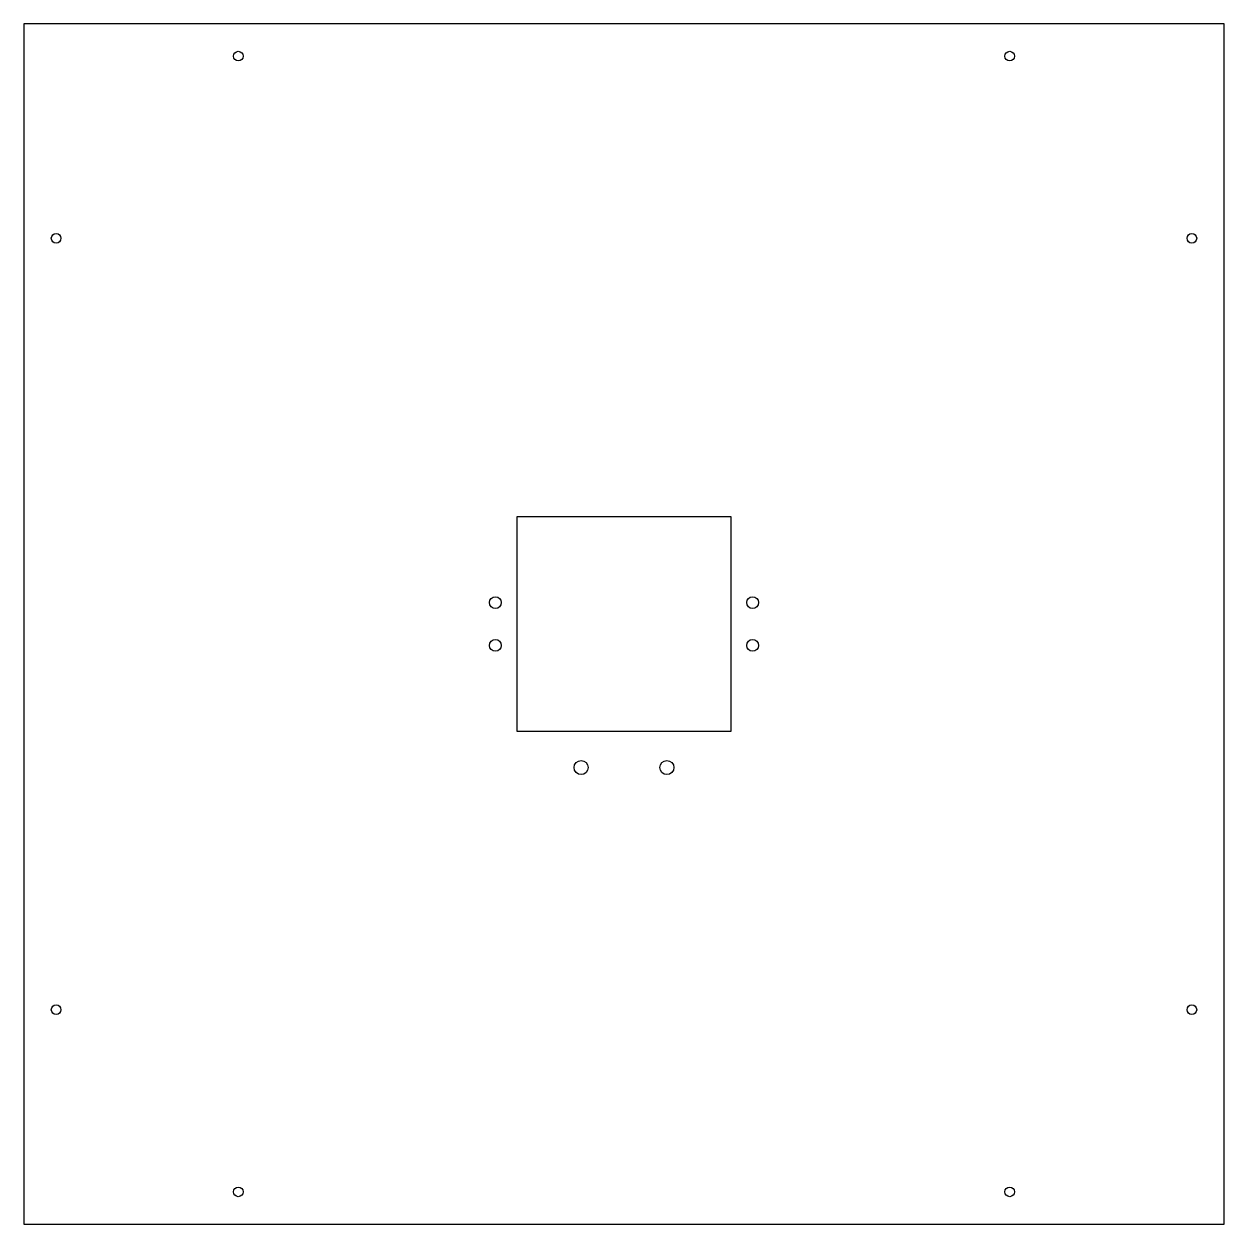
# Model space of a CAD drawing. Header units: millimetres. Extents: x -280 to 280, y -280 to 280.
import ezdxf

# ---------------------------------------------------------------- set-up
doc = ezdxf.new("R2010")
doc.units = ezdxf.units.MM
doc.layers.add('CUT', color=7, linetype='Continuous')
doc.layers.add('DRILL', color=1, linetype='Continuous')

msp = doc.modelspace()

# ---------------------------------------------------------------- linework, layer by layer
at = {"layer": 'CUT'}
for points in [[(-280, -280), (280, -280), (280, 280), (-280, 280)], [(-50, -50), (50, -50), (50, 50), (-50, 50)]]:
    msp.add_lwpolyline(points, close=True, dxfattribs=at)
at = {"layer": 'DRILL'}
for centre, radius in [((-180, 265), 2.25), ((180, 265), 2.25), ((-265, 180), 2.25), ((265, 180), 2.25), ((-60, 10), 2.75), ((60, 10), 2.75), ((-60, -10), 2.75), ((60, -10), 2.75), ((-20, -67), 3.3), ((20, -67), 3.3), ((-265, -180), 2.25), ((265, -180), 2.25), ((-180, -265), 2.25), ((180, -265), 2.25)]:
    msp.add_circle(centre, radius, dxfattribs=at)

doc.saveas('drawing.dxf')
